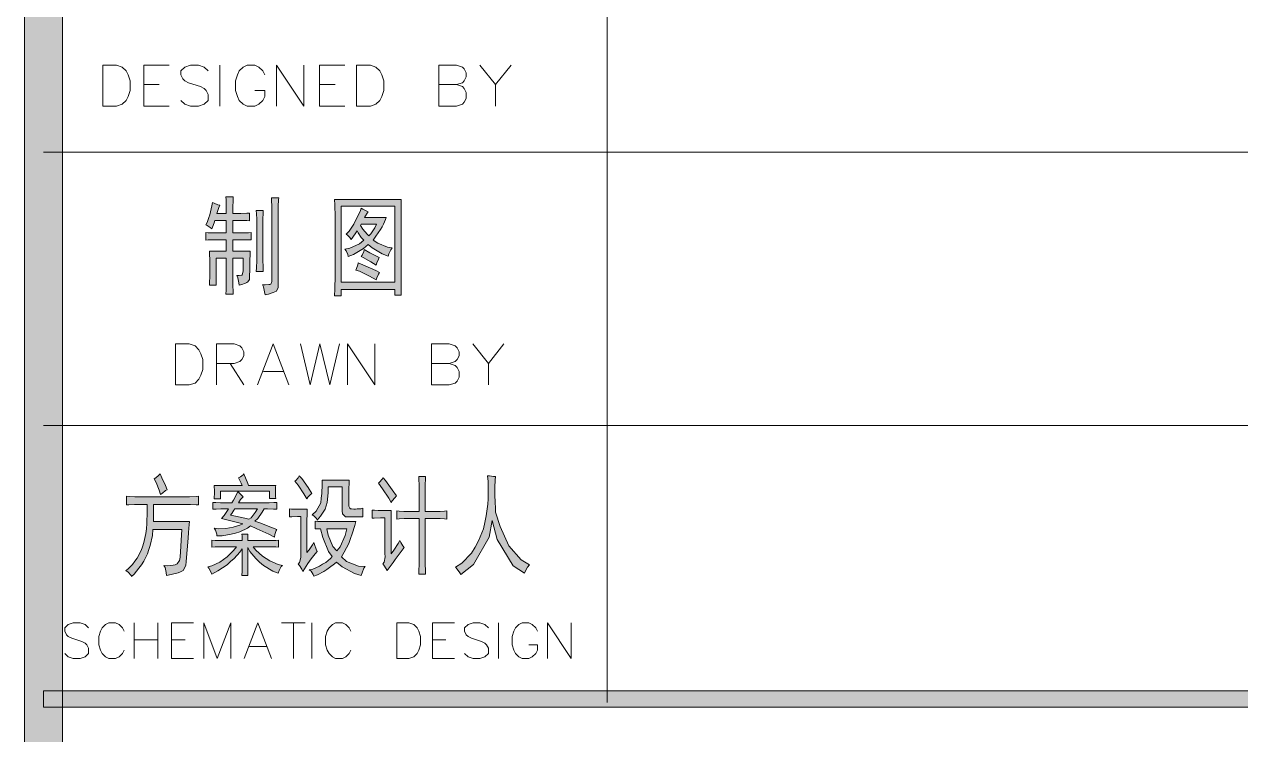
# Model space of a CAD drawing. Header units: millimetres. Extents: x 564 to 880, y 85 to 763.
# Drawn here: x 875.352 to 877.574, y 728.658 to 729.956 of the extents above; entities that cross this region are included whole.
import ezdxf

# ---------------------------------------------------------------- set-up
doc = ezdxf.new("R2010")
doc.units = ezdxf.units.MM

msp = doc.modelspace()

# ---------------------------------------------------------------- hatches: boundary and pattern name
h = msp.add_hatch(color=0)
h.dxf.hatch_style = 2
h.paths.add_polyline_path([(875.4214, 721.7212), (875.3517, 721.7212), (875.3517, 761.7175), (875.4214, 761.7175)])
h = msp.add_hatch(color=0)
h.dxf.hatch_style = 2
h.paths.add_polyline_path([(875.7091, 729.6255), (875.7073, 729.6215), (875.7044, 729.614), (875.7034, 729.6104), (875.7205, 729.6104), (875.7205, 729.6201), (875.7202, 729.6355), (875.7198, 729.6412), (875.7334, 729.6412), (875.7331, 729.6358), (875.7327, 729.6204), (875.7327, 729.6104), (875.7416, 729.6104), (875.7474, 729.6104), (875.7581, 729.6108), (875.7628, 729.6111), (875.7628, 729.5972), (875.7585, 729.5975), (875.7484, 729.5979), (875.742, 729.5979), (875.7327, 729.5979), (875.7327, 729.575), (875.7474, 729.575), (875.752, 729.575), (875.7613, 729.5754), (875.7663, 729.5757), (875.7663, 729.5625), (875.7327, 729.5625), (875.7327, 729.5414), (875.7645, 729.5414), (875.7642, 729.5367), (875.7638, 729.5238), (875.7635, 729.5156), (875.7635, 729.5074), (875.7631, 729.4959), (875.7631, 729.4931), (875.7628, 729.4902), (875.7602, 729.4859), (875.7581, 729.4845), (875.7556, 729.4831), (875.7488, 729.4806), (875.7445, 729.4795), (875.7438, 729.4838), (875.742, 729.4927), (875.7402, 729.4974), (875.7441, 729.4974), (875.7488, 729.4981), (875.7499, 729.4984), (875.7517, 729.5052), (875.7517, 729.5106), (875.7517, 729.5289), (875.7327, 729.5289), (875.7327, 729.4856), (875.7327, 729.4791), (875.7331, 729.4677), (875.7334, 729.463), (875.7198, 729.463), (875.7202, 729.4702), (875.7205, 729.4816), (875.7205, 729.4856), (875.7205, 729.5289), (875.7023, 729.5289), (875.7023, 729.4795), (875.6898, 729.4795), (875.6901, 729.4845), (875.6905, 729.4952), (875.6905, 729.5006), (875.6905, 729.5178), (875.6905, 729.5253), (875.6901, 729.5371), (875.6898, 729.5414), (875.7205, 729.5414), (875.7205, 729.5625), (875.7016, 729.5625), (875.6962, 729.5625), (875.6873, 729.5621), (875.6833, 729.5618), (875.6833, 729.5757), (875.6873, 729.5754), (875.6962, 729.575), (875.7016, 729.575), (875.7205, 729.575), (875.7205, 729.5979), (875.6998, 729.5979), (875.6984, 729.5933), (875.6955, 729.5854), (875.6941, 729.5822), (875.6912, 729.5847), (875.6858, 729.5886), (875.6833, 729.59), (875.6855, 729.594), (875.689, 729.6029), (875.6905, 729.6079), (875.6919, 729.6133), (875.6944, 729.6244), (875.6955, 729.6308), (875.6987, 729.6294), (875.7055, 729.6265)])
h = msp.add_hatch(color=0)
h.dxf.hatch_style = 2
h.paths.add_polyline_path([(875.8164, 729.6394), (875.8161, 729.6355), (875.8157, 729.624), (875.8157, 729.6169), (875.8157, 729.4809), (875.8157, 729.4755), (875.8125, 729.4687), (875.8096, 729.4673), (875.8064, 729.4659), (875.7975, 729.4634), (875.7917, 729.4619), (875.7907, 729.4673), (875.7885, 729.4763), (875.7867, 729.4802), (875.7917, 729.4802), (875.7985, 729.4806), (875.8003, 729.4809), (875.8021, 729.4813), (875.8039, 729.4863), (875.8039, 729.4913), (875.8039, 729.6169), (875.8039, 729.6233), (875.8035, 729.6348), (875.8035, 729.6394)])
h = msp.add_hatch(color=0)
h.paths.add_polyline_path([(876.0404, 729.6362), (876.0404, 729.6265), (876.04, 729.6051), (876.04, 729.5933), (876.04, 729.5092), (876.04, 729.497), (876.0404, 729.473), (876.0404, 729.4612), (876.0289, 729.4612), (876.0289, 729.4716), (875.9306, 729.4716), (875.9306, 729.4598), (875.9187, 729.4598), (875.9191, 729.472), (875.9195, 729.497), (875.9195, 729.5099), (875.9195, 729.5933), (875.9195, 729.6047), (875.9191, 729.6262), (875.9187, 729.6362)])
h.paths.add_polyline_path([(876.0289, 729.4848), (876.0289, 729.6237), (875.9306, 729.6237), (875.9306, 729.4848)])
h = msp.add_hatch(color=0)
h.paths.add_polyline_path([(875.9799, 729.6136), (875.9781, 729.6111), (875.9749, 729.6061), (875.9735, 729.6033), (876.0128, 729.6033), (876.0118, 729.5997), (876.0078, 729.5911), (876.0053, 729.5861), (876.0025, 729.5811), (875.9942, 729.5689), (875.9889, 729.5618), (875.9975, 729.556), (876.015, 729.5489), (876.0236, 729.5478), (876.0214, 729.5442), (876.0179, 729.5367), (876.0164, 729.5328), (876.0057, 729.5371), (875.9874, 729.5478), (875.9799, 729.5539), (875.9713, 729.5464), (875.9531, 729.5357), (875.9434, 729.5321), (875.9427, 729.5357), (875.9395, 729.5421), (875.937, 729.5453), (875.9463, 729.5471), (875.9638, 729.5553), (875.9717, 729.5618), (875.9674, 729.5668), (875.9617, 729.5754), (875.9599, 729.5789), (875.9574, 729.575), (875.9517, 729.5671), (875.9488, 729.5632), (875.9467, 729.5664), (875.9424, 729.5711), (875.9399, 729.5729), (875.9449, 729.5782), (875.9535, 729.5908), (875.957, 729.5975), (875.9606, 729.6043), (875.9656, 729.6158), (875.967, 729.6204), (875.9699, 729.6187), (875.9764, 729.6151)])
h.paths.add_polyline_path([(875.966, 729.5886), (875.9703, 729.5818), (875.9778, 729.5725), (875.981, 729.5696), (875.9849, 729.5736), (875.9921, 729.5843), (875.9953, 729.5908), (875.967, 729.5908)])
h = msp.add_hatch(color=0)
h.dxf.hatch_style = 2
h.paths.add_polyline_path([(875.7882, 729.6158), (875.7878, 729.6104), (875.7874, 729.6008), (875.7874, 729.5965), (875.7874, 729.531), (875.7874, 729.5256), (875.7878, 729.5124), (875.7882, 729.5045), (875.7753, 729.5045), (875.7756, 729.5113), (875.7763, 729.5246), (875.7763, 729.531), (875.7763, 729.5965), (875.7763, 729.6001), (875.7756, 729.6101), (875.7753, 729.6158)])
h = msp.add_hatch(color=0)
h.dxf.hatch_style = 2
h.paths.add_polyline_path([(875.9728, 729.5446), (875.9828, 729.5389), (875.9964, 729.5321), (876, 729.5303), (875.9985, 729.5271), (875.9957, 729.5203), (875.9946, 729.5163), (875.9846, 729.5224), (875.971, 729.5303), (875.9674, 729.5321), (875.9692, 729.5346), (875.9717, 729.541)])
h = msp.add_hatch(color=0)
h.dxf.hatch_style = 2
h.paths.add_polyline_path([(875.9617, 729.5203), (875.9746, 729.5149), (875.9939, 729.5063), (876.0007, 729.5027), (875.9989, 729.4999), (875.996, 729.4931), (875.9946, 729.4895), (875.9824, 729.4963), (875.9642, 729.5049), (875.9574, 729.5067), (875.9588, 729.5099), (875.961, 729.5167)])
h = msp.add_hatch(color=0)
h.dxf.hatch_style = 2
h.paths.add_polyline_path([(875.6007, 729.097), (875.5982, 729.1049), (875.5924, 729.1192), (875.5889, 729.126), (875.5917, 729.1278), (875.5971, 729.1321), (875.5996, 729.1346), (875.6028, 729.1278), (875.6093, 729.1135), (875.6125, 729.1056), (875.6096, 729.1042), (875.6039, 729.0995)])
h = msp.add_hatch(color=0)
h.dxf.hatch_style = 2
h.paths.add_polyline_path([(875.7527, 729.1346), (875.756, 729.1278), (875.7602, 729.1174), (875.7613, 729.1135), (875.8111, 729.1135), (875.8107, 729.111), (875.8103, 729.1056), (875.8103, 729.1024), (875.8103, 729.0995), (875.8107, 729.0934), (875.8111, 729.0898), (875.7996, 729.0898), (875.7996, 729.1031), (875.7098, 729.1031), (875.7098, 729.0891), (875.6984, 729.0891), (875.6987, 729.0924), (875.6991, 729.0984), (875.6991, 729.1017), (875.6991, 729.1052), (875.6987, 729.111), (875.6984, 729.1135), (875.7499, 729.1135), (875.7481, 729.1178), (875.7445, 729.1249), (875.7427, 729.1274), (875.7467, 729.1296), (875.7517, 729.1331)])
h = msp.add_hatch(color=0)
h.dxf.hatch_style = 2
h.paths.add_polyline_path([(875.854, 729.1314), (875.8586, 729.1263), (875.8701, 729.1102), (875.8769, 729.0992), (875.8744, 729.0974), (875.8697, 729.0924), (875.8676, 729.0891), (875.8626, 729.0981), (875.8518, 729.1142), (875.8461, 729.1213), (875.8479, 729.1228), (875.8518, 729.1278)])
h = msp.add_hatch(color=0)
h.dxf.hatch_style = 2
h.paths.add_polyline_path([(876.0075, 729.1274), (876.0114, 729.1224), (876.0236, 729.1059), (876.0318, 729.0945), (876.0289, 729.0913), (876.0239, 729.0856), (876.0218, 729.0827), (876.0179, 729.0902), (876.0064, 729.1077), (875.9985, 729.1181), (876.0007, 729.1199), (876.0053, 729.1249)])
h = msp.add_hatch(color=0)
h.dxf.hatch_style = 2
h.paths.add_polyline_path([(876.073, 729.0662), (876.073, 729.1056), (876.073, 729.1135), (876.0726, 729.1256), (876.0722, 729.1299), (876.0848, 729.1299), (876.0844, 729.1249), (876.084, 729.1156), (876.084, 729.1117), (876.084, 729.0662), (876.108, 729.0662), (876.1116, 729.0662), (876.1195, 729.0666), (876.1234, 729.067), (876.1234, 729.0523), (876.1191, 729.0526), (876.1116, 729.053), (876.1087, 729.053), (876.084, 729.053), (876.084, 728.9746), (876.084, 728.9696), (876.0844, 728.9585), (876.0848, 728.9517), (876.0722, 728.9517), (876.0726, 728.9585), (876.073, 728.9693), (876.073, 728.9736), (876.073, 729.053), (876.0501, 729.053), (876.0454, 729.053), (876.0368, 729.0526), (876.0322, 729.0523), (876.0322, 729.067), (876.0368, 729.0666), (876.045, 729.0662), (876.0486, 729.0662)])
h = msp.add_hatch(color=0)
h.dxf.hatch_style = 2
h.paths.add_polyline_path([(876.1395, 728.9643), (876.151, 728.9718), (876.1688, 728.99), (876.1753, 729.0011), (876.1817, 729.0122), (876.1907, 729.0347), (876.1932, 729.0462), (876.1957, 729.058), (876.1985, 729.0795), (876.1989, 729.0895), (876.1993, 729.0995), (876.1989, 729.1206), (876.1982, 729.1314), (876.2014, 729.131), (876.2089, 729.1303), (876.2128, 729.1299), (876.2121, 729.1235), (876.2111, 729.1106), (876.2111, 729.1042), (876.2111, 729.0974), (876.2118, 729.082), (876.2125, 729.0734), (876.2128, 729.0648), (876.2214, 729.0387), (876.2289, 729.0212), (876.2368, 729.0036), (876.2597, 728.9775), (876.2747, 728.9689), (876.2712, 728.9643), (876.2665, 728.9564), (876.2654, 728.9532), (876.2447, 728.9668), (876.2154, 729.0151), (876.2064, 729.0498), (876.2007, 729.019), (876.1721, 728.9693), (876.1495, 728.951), (876.1477, 728.9542), (876.1427, 728.9607)])
h = msp.add_hatch(color=0)
h.dxf.hatch_style = 2
h.paths.add_polyline_path([(875.9434, 729.0562), (875.9384, 729.0562), (875.9331, 729.0616), (875.9327, 729.067), (875.9327, 729.111), (875.9069, 729.111), (875.9069, 729.1002), (875.9048, 729.0827), (875.903, 729.0766), (875.9012, 729.0702), (875.893, 729.0573), (875.8869, 729.0505), (875.8858, 729.0534), (875.8808, 729.058), (875.8776, 729.0602), (875.8848, 729.0666), (875.8933, 729.082), (875.8941, 729.0906), (875.8951, 729.0992), (875.8959, 729.1156), (875.8959, 729.1235), (875.9452, 729.1235), (875.9449, 729.1188), (875.9445, 729.107), (875.9445, 729.1002), (875.9445, 729.0788), (875.9445, 729.0759), (875.9463, 729.072), (875.9477, 729.0712), (875.9495, 729.0709), (875.9538, 729.0705), (875.957, 729.0705), (875.9599, 729.0709), (875.9667, 729.0712), (875.9703, 729.072), (875.9699, 729.068), (875.9699, 729.0602), (875.9703, 729.0562)])
h = msp.add_hatch(color=0)
h.dxf.hatch_style = 2
h.paths.add_polyline_path([(875.5384, 729.0938), (875.5431, 729.0934), (875.5534, 729.0931), (875.5592, 729.0931), (875.6468, 729.0931), (875.6536, 729.0931), (875.6654, 729.0934), (875.6697, 729.0938), (875.6697, 729.078), (875.6658, 729.0784), (875.6554, 729.0788), (875.6486, 729.0788), (875.5878, 729.0788), (875.5878, 729.0745), (875.5874, 729.0587), (875.5874, 729.0476), (875.6533, 729.0476), (875.6526, 729.0423), (875.6515, 729.0276), (875.6508, 729.0176), (875.6472, 728.9746), (875.6468, 728.9675), (875.6418, 728.9582), (875.6372, 728.956), (875.6329, 728.9539), (875.62, 728.9507), (875.6114, 728.9492), (875.6111, 728.9546), (875.6089, 728.9635), (875.6068, 728.9675), (875.6136, 728.9671), (875.6239, 728.9678), (875.6272, 728.9689), (875.6307, 728.9703), (875.6354, 728.9768), (875.6361, 728.9825), (875.6397, 729.0333), (875.5867, 729.0333), (875.5856, 729.0222), (875.5817, 729.004), (875.5792, 728.9965), (875.5767, 728.989), (875.5699, 728.9754), (875.5656, 728.9689), (875.561, 728.9628), (875.5524, 728.9517), (875.5477, 728.9471), (875.5467, 728.9492), (875.5413, 728.955), (875.5373, 728.9582), (875.5409, 728.9607), (875.5492, 728.9693), (875.5534, 728.9754), (875.5577, 728.9811), (875.5649, 728.9947), (875.5674, 729.0018), (875.5703, 729.0093), (875.5738, 729.0258), (875.5746, 729.0347), (875.5753, 729.0441), (875.576, 729.0659), (875.576, 729.0788), (875.5595, 729.0788), (875.5531, 729.0788), (875.5427, 729.0784), (875.5384, 729.078)])
h = msp.add_hatch(color=0)
h.paths.add_polyline_path([(875.7517, 729.0931), (875.7467, 729.0881), (875.7427, 729.082), (875.795, 729.082), (875.7989, 729.082), (875.8078, 729.0823), (875.8128, 729.0827), (875.8128, 729.0702), (875.8071, 729.0705), (875.7957, 729.0709), (875.7896, 729.0709), (875.7864, 729.0648), (875.7781, 729.0534), (875.7731, 729.0483), (875.7821, 729.0451), (875.8018, 729.0376), (875.8128, 729.0333), (875.8118, 729.0312), (875.8096, 729.024), (875.8086, 729.0194), (875.7985, 729.0247), (875.7767, 729.0347), (875.7649, 729.0398), (875.7592, 729.0355), (875.7456, 729.0287), (875.7377, 729.0265), (875.7298, 729.0244), (875.713, 729.0219), (875.7037, 729.0215), (875.7034, 729.0247), (875.7009, 729.0319), (875.6984, 729.0358), (875.7059, 729.0347), (875.7198, 729.0351), (875.7266, 729.0362), (875.7334, 729.0373), (875.7456, 729.0408), (875.7509, 729.0437), (875.7434, 729.0455), (875.7241, 729.0501), (875.7119, 729.053), (875.7166, 729.0587), (875.7227, 729.068), (875.7245, 729.0709), (875.7134, 729.0709), (875.7109, 729.0709), (875.7023, 729.0705), (875.6962, 729.0702), (875.6962, 729.0827), (875.7016, 729.0823), (875.7102, 729.082), (875.7134, 729.082), (875.7309, 729.082), (875.7341, 729.087), (875.7395, 729.0974), (875.7416, 729.1024)])
h.paths.add_polyline_path([(875.7284, 729.0591), (875.7377, 729.0573), (875.7545, 729.0537), (875.762, 729.0523), (875.766, 729.0548), (875.7735, 729.0644), (875.7774, 729.0709), (875.7363, 729.0709), (875.7345, 729.0684), (875.7306, 729.0623)])
h = msp.add_hatch(color=0)
h.dxf.hatch_style = 2
h.paths.add_polyline_path([(875.8687, 729.0702), (875.8683, 729.063), (875.8679, 729.0476), (875.8679, 729.0387), (875.8679, 728.9911), (875.8719, 728.9958), (875.8783, 729.0051), (875.8808, 729.0097), (875.8819, 729.0058), (875.8848, 728.9975), (875.8869, 728.9932), (875.883, 728.9886), (875.8758, 728.9797), (875.8726, 728.9754), (875.8694, 728.9711), (875.8636, 728.9614), (875.8608, 728.9564), (875.859, 728.9607), (875.8543, 728.9675), (875.8522, 728.9696), (875.8543, 728.9729), (875.8569, 728.9818), (875.8569, 728.9879), (875.8569, 729.0569), (875.8508, 729.0569), (875.8404, 729.0566), (875.8361, 729.0562), (875.8361, 729.0709), (875.84, 729.0705), (875.8479, 729.0702), (875.8522, 729.0702)])
h = msp.add_hatch(color=0)
h.dxf.hatch_style = 2
h.paths.add_polyline_path([(876.0221, 729.068), (876.0218, 729.0605), (876.0218, 729.0448), (876.0218, 729.0365), (876.0218, 728.9886), (876.0268, 728.9954), (876.0347, 729.0076), (876.0375, 729.0129), (876.0393, 729.0097), (876.0433, 729.0036), (876.0458, 729.0004), (876.0293, 728.9786), (876.0254, 728.9732), (876.0182, 728.9632), (876.0146, 728.9582), (876.0125, 728.9614), (876.0086, 728.9678), (876.0068, 728.9707), (876.0089, 728.9736), (876.0107, 728.9832), (876.0103, 728.9893), (876.0103, 729.0544), (876.0025, 729.0544), (875.9907, 729.0541), (875.9871, 729.0537), (875.9871, 729.0687), (875.9917, 729.0684), (875.9982, 729.068), (876, 729.068)])
h = msp.add_hatch(color=0)
h.paths.add_polyline_path([(875.8833, 729.0483), (875.888, 729.048), (875.8987, 729.0476), (875.9044, 729.0476), (875.9574, 729.0476), (875.9556, 729.0405), (875.9509, 729.0251), (875.9477, 729.0165), (875.9445, 729.0079), (875.9363, 728.9915), (875.9309, 728.9832), (875.9406, 728.975), (875.962, 728.9664), (875.9746, 728.9657), (875.9721, 728.9625), (875.9688, 728.9542), (875.9674, 728.9492), (875.9549, 728.9528), (875.9323, 728.965), (875.9223, 728.9736), (875.9184, 728.9707), (875.9091, 728.9635), (875.9041, 728.96), (875.8987, 728.9564), (875.8873, 728.9503), (875.8808, 728.9478), (875.8797, 728.951), (875.8755, 728.9568), (875.8722, 728.9596), (875.8787, 728.961), (875.8908, 728.9664), (875.8966, 728.9696), (875.9023, 728.9732), (875.9109, 728.9804), (875.9141, 728.9839), (875.9073, 728.9929), (875.8969, 729.0183), (875.8926, 729.0347), (875.8833, 729.0347)])
h.paths.add_polyline_path([(875.9227, 728.994), (875.9288, 729.0018), (875.9377, 729.0222), (875.9409, 729.0347), (875.9044, 729.0347), (875.9066, 729.0226), (875.9155, 729.0022)])
h = msp.add_hatch(color=0)
h.dxf.hatch_style = 2
h.paths.add_polyline_path([(875.7499, 729.0129), (875.7499, 729.0154), (875.7495, 729.0212), (875.7492, 729.0247), (875.7602, 729.0247), (875.7599, 729.0215), (875.7599, 729.0158), (875.7599, 729.0129), (875.795, 729.0129), (875.8003, 729.0129), (875.8111, 729.0133), (875.8161, 729.0136), (875.8161, 729.0011), (875.8111, 729.0015), (875.8003, 729.0018), (875.795, 729.0018), (875.7699, 729.0018), (875.7746, 728.9954), (875.7867, 728.9843), (875.7935, 728.98), (875.8003, 728.9757), (875.8153, 728.9693), (875.8232, 728.9675), (875.8211, 728.9653), (875.8175, 728.9585), (875.8157, 728.9532), (875.8057, 728.9571), (875.7885, 728.9675), (875.7814, 728.9736), (875.7746, 728.98), (875.7635, 728.9932), (875.7599, 729.0004), (875.7599, 728.9736), (875.7599, 728.9689), (875.7599, 728.9568), (875.7602, 728.9492), (875.7492, 728.9492), (875.7495, 728.9568), (875.7499, 728.9696), (875.7499, 728.9754), (875.7499, 728.9979), (875.7452, 728.9918), (875.7348, 728.98), (875.7284, 728.9746), (875.7223, 728.9689), (875.7051, 728.9575), (875.6944, 728.9517), (875.6926, 728.9557), (875.6887, 728.9625), (875.6869, 728.965), (875.6944, 728.9671), (875.7087, 728.9736), (875.7155, 728.9786), (875.7223, 728.9832), (875.7341, 728.995), (875.7391, 729.0018), (875.7127, 729.0018), (875.7091, 729.0018), (875.7001, 729.0015), (875.6944, 729.0011), (875.6944, 729.0136), (875.7001, 729.0133), (875.7091, 729.0129), (875.7127, 729.0129)])
h = msp.add_hatch(color=0)
h.dxf.hatch_style = 2
h.paths.add_polyline_path([(875.3864, 728.7088), (875.3864, 728.7385), (878.8734, 728.7385), (878.8734, 728.7088)])

# ---------------------------------------------------------------- linework, layer by layer
at = {"color": 0, "lineweight": 0}
for points in [[(875.4214, 721.7212), (875.3517, 721.7212), (875.3517, 761.7175), (875.4214, 761.7175)], [(875.4948, 729.8065), (875.4948, 729.8816), (875.5198, 729.8816), (875.5305, 729.8781), (875.5377, 729.8709), (875.5413, 729.8637), (875.5449, 729.853), (875.5449, 729.8351), (875.5413, 729.8244), (875.5377, 729.8172), (875.5305, 729.8101), (875.5198, 729.8065)], [(875.9588, 729.8065), (875.9588, 729.8816), (875.9839, 729.8816), (875.9942, 729.8781), (876.0014, 729.8709), (876.005, 729.8637), (876.0086, 729.853), (876.0086, 729.8351), (876.005, 729.8244), (876.0014, 729.8172), (875.9942, 729.8101), (875.9839, 729.8065)], [(875.7091, 729.6255), (875.7073, 729.6215), (875.7044, 729.614), (875.7034, 729.6104), (875.7205, 729.6104), (875.7205, 729.6201), (875.7202, 729.6355), (875.7198, 729.6412), (875.7334, 729.6412), (875.7331, 729.6358), (875.7327, 729.6204), (875.7327, 729.6104), (875.7416, 729.6104), (875.7474, 729.6104), (875.7581, 729.6108), (875.7628, 729.6111), (875.7628, 729.5972), (875.7585, 729.5975), (875.7484, 729.5979), (875.742, 729.5979), (875.7327, 729.5979), (875.7327, 729.575), (875.7474, 729.575), (875.752, 729.575), (875.7613, 729.5754), (875.7663, 729.5757), (875.7663, 729.5625), (875.7327, 729.5625), (875.7327, 729.5414), (875.7645, 729.5414), (875.7642, 729.5367), (875.7638, 729.5238), (875.7635, 729.5156), (875.7635, 729.5074), (875.7631, 729.4959), (875.7631, 729.4931), (875.7628, 729.4902), (875.7602, 729.4859), (875.7581, 729.4845), (875.7556, 729.4831), (875.7488, 729.4806), (875.7445, 729.4795), (875.7438, 729.4838), (875.742, 729.4927), (875.7402, 729.4974), (875.7441, 729.4974), (875.7488, 729.4981), (875.7499, 729.4984), (875.7517, 729.5052), (875.7517, 729.5106), (875.7517, 729.5289), (875.7327, 729.5289), (875.7327, 729.4856), (875.7327, 729.4791), (875.7331, 729.4677), (875.7334, 729.463), (875.7198, 729.463), (875.7202, 729.4702), (875.7205, 729.4816), (875.7205, 729.4856), (875.7205, 729.5289), (875.7023, 729.5289), (875.7023, 729.4795), (875.6898, 729.4795), (875.6901, 729.4845), (875.6905, 729.4952), (875.6905, 729.5006), (875.6905, 729.5178), (875.6905, 729.5253), (875.6901, 729.5371), (875.6898, 729.5414), (875.7205, 729.5414), (875.7205, 729.5625), (875.7016, 729.5625), (875.6962, 729.5625), (875.6873, 729.5621), (875.6833, 729.5618), (875.6833, 729.5757), (875.6873, 729.5754), (875.6962, 729.575), (875.7016, 729.575), (875.7205, 729.575), (875.7205, 729.5979), (875.6998, 729.5979), (875.6984, 729.5933), (875.6955, 729.5854), (875.6941, 729.5822), (875.6912, 729.5847), (875.6858, 729.5886), (875.6833, 729.59), (875.6855, 729.594), (875.689, 729.6029), (875.6905, 729.6079), (875.6919, 729.6133), (875.6944, 729.6244), (875.6955, 729.6308), (875.6987, 729.6294), (875.7055, 729.6265)], [(875.8164, 729.6394), (875.8161, 729.6355), (875.8157, 729.624), (875.8157, 729.6169), (875.8157, 729.4809), (875.8157, 729.4755), (875.8125, 729.4687), (875.8096, 729.4673), (875.8064, 729.4659), (875.7975, 729.4634), (875.7917, 729.4619), (875.7907, 729.4673), (875.7885, 729.4763), (875.7867, 729.4802), (875.7917, 729.4802), (875.7985, 729.4806), (875.8003, 729.4809), (875.8021, 729.4813), (875.8039, 729.4863), (875.8039, 729.4913), (875.8039, 729.6169), (875.8039, 729.6233), (875.8035, 729.6348), (875.8035, 729.6394)], [(876.0404, 729.6362), (876.0404, 729.6265), (876.04, 729.6051), (876.04, 729.5933), (876.04, 729.5092), (876.04, 729.497), (876.0404, 729.473), (876.0404, 729.4612), (876.0289, 729.4612), (876.0289, 729.4716), (875.9306, 729.4716), (875.9306, 729.4598), (875.9187, 729.4598), (875.9191, 729.472), (875.9195, 729.497), (875.9195, 729.5099), (875.9195, 729.5933), (875.9195, 729.6047), (875.9191, 729.6262), (875.9187, 729.6362)], [(876.0289, 729.4848), (876.0289, 729.6237), (875.9306, 729.6237), (875.9306, 729.4848)], [(875.9799, 729.6136), (875.9781, 729.6111), (875.9749, 729.6061), (875.9735, 729.6033), (876.0128, 729.6033), (876.0118, 729.5997), (876.0078, 729.5911), (876.0053, 729.5861), (876.0025, 729.5811), (875.9942, 729.5689), (875.9889, 729.5618), (875.9975, 729.556), (876.015, 729.5489), (876.0236, 729.5478), (876.0214, 729.5442), (876.0179, 729.5367), (876.0164, 729.5328), (876.0057, 729.5371), (875.9874, 729.5478), (875.9799, 729.5539), (875.9713, 729.5464), (875.9531, 729.5357), (875.9434, 729.5321), (875.9427, 729.5357), (875.9395, 729.5421), (875.937, 729.5453), (875.9463, 729.5471), (875.9638, 729.5553), (875.9717, 729.5618), (875.9674, 729.5668), (875.9617, 729.5754), (875.9599, 729.5789), (875.9574, 729.575), (875.9517, 729.5671), (875.9488, 729.5632), (875.9467, 729.5664), (875.9424, 729.5711), (875.9399, 729.5729), (875.9449, 729.5782), (875.9535, 729.5908), (875.957, 729.5975), (875.9606, 729.6043), (875.9656, 729.6158), (875.967, 729.6204), (875.9699, 729.6187), (875.9764, 729.6151)], [(875.7882, 729.6158), (875.7878, 729.6104), (875.7874, 729.6008), (875.7874, 729.5965), (875.7874, 729.531), (875.7874, 729.5256), (875.7878, 729.5124), (875.7882, 729.5045), (875.7753, 729.5045), (875.7756, 729.5113), (875.7763, 729.5246), (875.7763, 729.531), (875.7763, 729.5965), (875.7763, 729.6001), (875.7756, 729.6101), (875.7753, 729.6158)], [(875.966, 729.5886), (875.9703, 729.5818), (875.9778, 729.5725), (875.981, 729.5696), (875.9849, 729.5736), (875.9921, 729.5843), (875.9953, 729.5908), (875.967, 729.5908)], [(875.9728, 729.5446), (875.9828, 729.5389), (875.9964, 729.5321), (876, 729.5303), (875.9985, 729.5271), (875.9957, 729.5203), (875.9946, 729.5163), (875.9846, 729.5224), (875.971, 729.5303), (875.9674, 729.5321), (875.9692, 729.5346), (875.9717, 729.541)], [(875.9617, 729.5203), (875.9746, 729.5149), (875.9939, 729.5063), (876.0007, 729.5027), (875.9989, 729.4999), (875.996, 729.4931), (875.9946, 729.4895), (875.9824, 729.4963), (875.9642, 729.5049), (875.9574, 729.5067), (875.9588, 729.5099), (875.961, 729.5167)], [(875.6279, 729.2974), (875.6279, 729.3721), (875.6529, 729.3721), (875.6636, 729.3686), (875.6708, 729.3614), (875.6744, 729.3543), (875.678, 729.3435), (875.678, 729.3256), (875.6744, 729.3149), (875.6708, 729.3077), (875.6636, 729.3006), (875.6529, 729.2974)], [(875.6007, 729.097), (875.5982, 729.1049), (875.5924, 729.1192), (875.5889, 729.126), (875.5917, 729.1278), (875.5971, 729.1321), (875.5996, 729.1346), (875.6028, 729.1278), (875.6093, 729.1135), (875.6125, 729.1056), (875.6096, 729.1042), (875.6039, 729.0995)], [(875.7527, 729.1346), (875.756, 729.1278), (875.7602, 729.1174), (875.7613, 729.1135), (875.8111, 729.1135), (875.8107, 729.111), (875.8103, 729.1056), (875.8103, 729.1024), (875.8103, 729.0995), (875.8107, 729.0934), (875.8111, 729.0898), (875.7996, 729.0898), (875.7996, 729.1031), (875.7098, 729.1031), (875.7098, 729.0891), (875.6984, 729.0891), (875.6987, 729.0924), (875.6991, 729.0984), (875.6991, 729.1017), (875.6991, 729.1052), (875.6987, 729.111), (875.6984, 729.1135), (875.7499, 729.1135), (875.7481, 729.1178), (875.7445, 729.1249), (875.7427, 729.1274), (875.7467, 729.1296), (875.7517, 729.1331)], [(875.854, 729.1314), (875.8586, 729.1263), (875.8701, 729.1102), (875.8769, 729.0992), (875.8744, 729.0974), (875.8697, 729.0924), (875.8676, 729.0891), (875.8626, 729.0981), (875.8518, 729.1142), (875.8461, 729.1213), (875.8479, 729.1228), (875.8518, 729.1278)], [(876.0075, 729.1274), (876.0114, 729.1224), (876.0236, 729.1059), (876.0318, 729.0945), (876.0289, 729.0913), (876.0239, 729.0856), (876.0218, 729.0827), (876.0179, 729.0902), (876.0064, 729.1077), (875.9985, 729.1181), (876.0007, 729.1199), (876.0053, 729.1249)], [(876.073, 729.0662), (876.073, 729.1056), (876.073, 729.1135), (876.0726, 729.1256), (876.0722, 729.1299), (876.0848, 729.1299), (876.0844, 729.1249), (876.084, 729.1156), (876.084, 729.1117), (876.084, 729.0662), (876.108, 729.0662), (876.1116, 729.0662), (876.1195, 729.0666), (876.1234, 729.067), (876.1234, 729.0523), (876.1191, 729.0526), (876.1116, 729.053), (876.1087, 729.053), (876.084, 729.053), (876.084, 728.9746), (876.084, 728.9696), (876.0844, 728.9585), (876.0848, 728.9517), (876.0722, 728.9517), (876.0726, 728.9585), (876.073, 728.9693), (876.073, 728.9736), (876.073, 729.053), (876.0501, 729.053), (876.0454, 729.053), (876.0368, 729.0526), (876.0322, 729.0523), (876.0322, 729.067), (876.0368, 729.0666), (876.045, 729.0662), (876.0486, 729.0662)], [(876.1395, 728.9643), (876.151, 728.9718), (876.1688, 728.99), (876.1753, 729.0011), (876.1817, 729.0122), (876.1907, 729.0347), (876.1932, 729.0462), (876.1957, 729.058), (876.1985, 729.0795), (876.1989, 729.0895), (876.1993, 729.0995), (876.1989, 729.1206), (876.1982, 729.1314), (876.2014, 729.131), (876.2089, 729.1303), (876.2128, 729.1299), (876.2121, 729.1235), (876.2111, 729.1106), (876.2111, 729.1042), (876.2111, 729.0974), (876.2118, 729.082), (876.2125, 729.0734), (876.2128, 729.0648), (876.2214, 729.0387), (876.2289, 729.0212), (876.2368, 729.0036), (876.2597, 728.9775), (876.2747, 728.9689), (876.2712, 728.9643), (876.2665, 728.9564), (876.2654, 728.9532), (876.2447, 728.9668), (876.2154, 729.0151), (876.2064, 729.0498), (876.2007, 729.019), (876.1721, 728.9693), (876.1495, 728.951), (876.1477, 728.9542), (876.1427, 728.9607)], [(875.9434, 729.0562), (875.9384, 729.0562), (875.9331, 729.0616), (875.9327, 729.067), (875.9327, 729.111), (875.9069, 729.111), (875.9069, 729.1002), (875.9048, 729.0827), (875.903, 729.0766), (875.9012, 729.0702), (875.893, 729.0573), (875.8869, 729.0505), (875.8858, 729.0534), (875.8808, 729.058), (875.8776, 729.0602), (875.8848, 729.0666), (875.8933, 729.082), (875.8941, 729.0906), (875.8951, 729.0992), (875.8959, 729.1156), (875.8959, 729.1235), (875.9452, 729.1235), (875.9449, 729.1188), (875.9445, 729.107), (875.9445, 729.1002), (875.9445, 729.0788), (875.9445, 729.0759), (875.9463, 729.072), (875.9477, 729.0712), (875.9495, 729.0709), (875.9538, 729.0705), (875.957, 729.0705), (875.9599, 729.0709), (875.9667, 729.0712), (875.9703, 729.072), (875.9699, 729.068), (875.9699, 729.0602), (875.9703, 729.0562)], [(875.5384, 729.0938), (875.5431, 729.0934), (875.5534, 729.0931), (875.5592, 729.0931), (875.6468, 729.0931), (875.6536, 729.0931), (875.6654, 729.0934), (875.6697, 729.0938), (875.6697, 729.078), (875.6658, 729.0784), (875.6554, 729.0788), (875.6486, 729.0788), (875.5878, 729.0788), (875.5878, 729.0745), (875.5874, 729.0587), (875.5874, 729.0476), (875.6533, 729.0476), (875.6526, 729.0423), (875.6515, 729.0276), (875.6508, 729.0176), (875.6472, 728.9746), (875.6468, 728.9675), (875.6418, 728.9582), (875.6372, 728.956), (875.6329, 728.9539), (875.62, 728.9507), (875.6114, 728.9492), (875.6111, 728.9546), (875.6089, 728.9635), (875.6068, 728.9675), (875.6136, 728.9671), (875.6239, 728.9678), (875.6272, 728.9689), (875.6307, 728.9703), (875.6354, 728.9768), (875.6361, 728.9825), (875.6397, 729.0333), (875.5867, 729.0333), (875.5856, 729.0222), (875.5817, 729.004), (875.5792, 728.9965), (875.5767, 728.989), (875.5699, 728.9754), (875.5656, 728.9689), (875.561, 728.9628), (875.5524, 728.9517), (875.5477, 728.9471), (875.5467, 728.9492), (875.5413, 728.955), (875.5373, 728.9582), (875.5409, 728.9607), (875.5492, 728.9693), (875.5534, 728.9754), (875.5577, 728.9811), (875.5649, 728.9947), (875.5674, 729.0018), (875.5703, 729.0093), (875.5738, 729.0258), (875.5746, 729.0347), (875.5753, 729.0441), (875.576, 729.0659), (875.576, 729.0788), (875.5595, 729.0788), (875.5531, 729.0788), (875.5427, 729.0784), (875.5384, 729.078)], [(875.7517, 729.0931), (875.7467, 729.0881), (875.7427, 729.082), (875.795, 729.082), (875.7989, 729.082), (875.8078, 729.0823), (875.8128, 729.0827), (875.8128, 729.0702), (875.8071, 729.0705), (875.7957, 729.0709), (875.7896, 729.0709), (875.7864, 729.0648), (875.7781, 729.0534), (875.7731, 729.0483), (875.7821, 729.0451), (875.8018, 729.0376), (875.8128, 729.0333), (875.8118, 729.0312), (875.8096, 729.024), (875.8086, 729.0194), (875.7985, 729.0247), (875.7767, 729.0347), (875.7649, 729.0398), (875.7592, 729.0355), (875.7456, 729.0287), (875.7377, 729.0265), (875.7298, 729.0244), (875.713, 729.0219), (875.7037, 729.0215), (875.7034, 729.0247), (875.7009, 729.0319), (875.6984, 729.0358), (875.7059, 729.0347), (875.7198, 729.0351), (875.7266, 729.0362), (875.7334, 729.0373), (875.7456, 729.0408), (875.7509, 729.0437), (875.7434, 729.0455), (875.7241, 729.0501), (875.7119, 729.053), (875.7166, 729.0587), (875.7227, 729.068), (875.7245, 729.0709), (875.7134, 729.0709), (875.7109, 729.0709), (875.7023, 729.0705), (875.6962, 729.0702), (875.6962, 729.0827), (875.7016, 729.0823), (875.7102, 729.082), (875.7134, 729.082), (875.7309, 729.082), (875.7341, 729.087), (875.7395, 729.0974), (875.7416, 729.1024)], [(875.7284, 729.0591), (875.7377, 729.0573), (875.7545, 729.0537), (875.762, 729.0523), (875.766, 729.0548), (875.7735, 729.0644), (875.7774, 729.0709), (875.7363, 729.0709), (875.7345, 729.0684), (875.7306, 729.0623)], [(875.8687, 729.0702), (875.8683, 729.063), (875.8679, 729.0476), (875.8679, 729.0387), (875.8679, 728.9911), (875.8719, 728.9958), (875.8783, 729.0051), (875.8808, 729.0097), (875.8819, 729.0058), (875.8848, 728.9975), (875.8869, 728.9932), (875.883, 728.9886), (875.8758, 728.9797), (875.8726, 728.9754), (875.8694, 728.9711), (875.8636, 728.9614), (875.8608, 728.9564), (875.859, 728.9607), (875.8543, 728.9675), (875.8522, 728.9696), (875.8543, 728.9729), (875.8569, 728.9818), (875.8569, 728.9879), (875.8569, 729.0569), (875.8508, 729.0569), (875.8404, 729.0566), (875.8361, 729.0562), (875.8361, 729.0709), (875.84, 729.0705), (875.8479, 729.0702), (875.8522, 729.0702)], [(876.0221, 729.068), (876.0218, 729.0605), (876.0218, 729.0448), (876.0218, 729.0365), (876.0218, 728.9886), (876.0268, 728.9954), (876.0347, 729.0076), (876.0375, 729.0129), (876.0393, 729.0097), (876.0433, 729.0036), (876.0458, 729.0004), (876.0293, 728.9786), (876.0254, 728.9732), (876.0182, 728.9632), (876.0146, 728.9582), (876.0125, 728.9614), (876.0086, 728.9678), (876.0068, 728.9707), (876.0089, 728.9736), (876.0107, 728.9832), (876.0103, 728.9893), (876.0103, 729.0544), (876.0025, 729.0544), (875.9907, 729.0541), (875.9871, 729.0537), (875.9871, 729.0687), (875.9917, 729.0684), (875.9982, 729.068), (876, 729.068)], [(875.8833, 729.0483), (875.888, 729.048), (875.8987, 729.0476), (875.9044, 729.0476), (875.9574, 729.0476), (875.9556, 729.0405), (875.9509, 729.0251), (875.9477, 729.0165), (875.9445, 729.0079), (875.9363, 728.9915), (875.9309, 728.9832), (875.9406, 728.975), (875.962, 728.9664), (875.9746, 728.9657), (875.9721, 728.9625), (875.9688, 728.9542), (875.9674, 728.9492), (875.9549, 728.9528), (875.9323, 728.965), (875.9223, 728.9736), (875.9184, 728.9707), (875.9091, 728.9635), (875.9041, 728.96), (875.8987, 728.9564), (875.8873, 728.9503), (875.8808, 728.9478), (875.8797, 728.951), (875.8755, 728.9568), (875.8722, 728.9596), (875.8787, 728.961), (875.8908, 728.9664), (875.8966, 728.9696), (875.9023, 728.9732), (875.9109, 728.9804), (875.9141, 728.9839), (875.9073, 728.9929), (875.8969, 729.0183), (875.8926, 729.0347), (875.8833, 729.0347)], [(875.7499, 729.0129), (875.7499, 729.0154), (875.7495, 729.0212), (875.7492, 729.0247), (875.7602, 729.0247), (875.7599, 729.0215), (875.7599, 729.0158), (875.7599, 729.0129), (875.795, 729.0129), (875.8003, 729.0129), (875.8111, 729.0133), (875.8161, 729.0136), (875.8161, 729.0011), (875.8111, 729.0015), (875.8003, 729.0018), (875.795, 729.0018), (875.7699, 729.0018), (875.7746, 728.9954), (875.7867, 728.9843), (875.7935, 728.98), (875.8003, 728.9757), (875.8153, 728.9693), (875.8232, 728.9675), (875.8211, 728.9653), (875.8175, 728.9585), (875.8157, 728.9532), (875.8057, 728.9571), (875.7885, 728.9675), (875.7814, 728.9736), (875.7746, 728.98), (875.7635, 728.9932), (875.7599, 729.0004), (875.7599, 728.9736), (875.7599, 728.9689), (875.7599, 728.9568), (875.7602, 728.9492), (875.7492, 728.9492), (875.7495, 728.9568), (875.7499, 728.9696), (875.7499, 728.9754), (875.7499, 728.9979), (875.7452, 728.9918), (875.7348, 728.98), (875.7284, 728.9746), (875.7223, 728.9689), (875.7051, 728.9575), (875.6944, 728.9517), (875.6926, 728.9557), (875.6887, 728.9625), (875.6869, 728.965), (875.6944, 728.9671), (875.7087, 728.9736), (875.7155, 728.9786), (875.7223, 728.9832), (875.7341, 728.995), (875.7391, 729.0018), (875.7127, 729.0018), (875.7091, 729.0018), (875.7001, 729.0015), (875.6944, 729.0011), (875.6944, 729.0136), (875.7001, 729.0133), (875.7091, 729.0129), (875.7127, 729.0129)], [(875.9227, 728.994), (875.9288, 729.0018), (875.9377, 729.0222), (875.9409, 729.0347), (875.9044, 729.0347), (875.9066, 729.0226), (875.9155, 729.0022)], [(876.0325, 728.7975), (876.0325, 728.8627), (876.054, 728.8627), (876.0633, 728.8594), (876.0694, 728.8534), (876.0726, 728.8473), (876.0758, 728.838), (876.0758, 728.8222), (876.0726, 728.8129), (876.0694, 728.8068), (876.0633, 728.8008), (876.054, 728.7975)], [(875.3864, 728.7088), (875.3864, 728.7385), (878.8734, 728.7385), (878.8734, 728.7088)]]:
    msp.add_lwpolyline(points, close=True, dxfattribs=at)
for points in [[(876.4168, 728.717), (876.4168, 732.7142)], [(875.5699, 729.8065), (875.5699, 729.8816), (875.6161, 729.8816)], [(875.6876, 729.8709), (875.6805, 729.8781), (875.6697, 729.8816), (875.6554, 729.8816), (875.6447, 729.8781), (875.6375, 729.8709), (875.6375, 729.8637), (875.6411, 729.8566), (875.6447, 729.853), (875.6518, 729.8494), (875.6733, 729.8423), (875.6805, 729.8387), (875.684, 729.8351), (875.6876, 729.828), (875.6876, 729.8172), (875.6805, 729.8101), (875.6697, 729.8065), (875.6554, 729.8065), (875.6447, 729.8101), (875.6375, 729.8172)], [(875.7091, 729.8065), (875.7091, 729.8816)], [(875.791, 729.8637), (875.7874, 729.8709), (875.7803, 729.8781), (875.7731, 729.8816), (875.7588, 729.8816), (875.7517, 729.8781), (875.7445, 729.8709), (875.7409, 729.8637), (875.7374, 729.853), (875.7374, 729.8351), (875.7409, 729.8244), (875.7445, 729.8172), (875.7517, 729.8101), (875.7588, 729.8065), (875.7731, 729.8065), (875.7803, 729.8101), (875.7874, 729.8172), (875.791, 729.8244), (875.791, 729.8351), (875.7731, 729.8351)], [(875.8125, 729.8065), (875.8125, 729.8816), (875.8622, 729.8065), (875.8622, 729.8816)], [(875.8908, 729.8065), (875.8908, 729.8816), (875.9374, 729.8816)], [(876.1091, 729.8065), (876.1091, 729.8816), (876.1413, 729.8816), (876.152, 729.8781), (876.1556, 729.8745), (876.1592, 729.8673), (876.1592, 729.8602), (876.1556, 729.853), (876.152, 729.8494), (876.1413, 729.8459)], [(876.1842, 729.8816), (876.2128, 729.8459), (876.2411, 729.8816)], [(875.5699, 729.8459), (875.5982, 729.8459)], [(875.8908, 729.8459), (875.9195, 729.8459)], [(876.1091, 729.8459), (876.1413, 729.8459), (876.152, 729.8423), (876.1556, 729.8387), (876.1592, 729.8315), (876.1592, 729.8208), (876.1556, 729.8137), (876.152, 729.8101), (876.1413, 729.8065), (876.1091, 729.8065)], [(876.2128, 729.8459), (876.2128, 729.8065)], [(875.5699, 729.8065), (875.6161, 729.8065)], [(875.8908, 729.8065), (875.9374, 729.8065)], [(875.3864, 729.7228), (876.4168, 729.7228)], [(876.4168, 729.7228), (878.8734, 729.7228)], [(875.703, 729.2974), (875.703, 729.3721), (875.7348, 729.3721), (875.7456, 729.3686), (875.7492, 729.365), (875.7527, 729.3578), (875.7527, 729.3507), (875.7492, 729.3435), (875.7456, 729.3399), (875.7348, 729.3364), (875.703, 729.3364)], [(875.7778, 729.2974), (875.8064, 729.3721), (875.835, 729.2974)], [(875.8565, 729.3721), (875.874, 729.2974), (875.8919, 729.3721), (875.9098, 729.2974), (875.9277, 729.3721)], [(875.942, 729.2974), (875.942, 729.3721), (875.9921, 729.2974), (875.9921, 729.3721)], [(876.0959, 729.2974), (876.0959, 729.3721), (876.1281, 729.3721), (876.1388, 729.3686), (876.1424, 729.365), (876.1459, 729.3578), (876.1459, 729.3507), (876.1424, 729.3435), (876.1388, 729.3399), (876.1281, 729.3364)], [(876.171, 729.3721), (876.1996, 729.3364), (876.2279, 729.3721)], [(875.7277, 729.3364), (875.7527, 729.2974)], [(876.0959, 729.3364), (876.1281, 729.3364), (876.1388, 729.3328), (876.1424, 729.3292), (876.1459, 729.3221), (876.1459, 729.3113), (876.1424, 729.3042), (876.1388, 729.3006), (876.1281, 729.2974), (876.0959, 729.2974)], [(876.1996, 729.3364), (876.1996, 729.2974)], [(875.7885, 729.3221), (875.8243, 729.3221)], [(875.3864, 729.2233), (878.8734, 729.2233)], [(875.469, 728.8534), (875.4629, 728.8594), (875.4536, 728.8627), (875.4411, 728.8627), (875.4318, 728.8594), (875.4257, 728.8534), (875.4257, 728.8473), (875.4289, 728.8408), (875.4318, 728.838), (875.4382, 728.8347), (875.4565, 728.8287), (875.4629, 728.8254), (875.4658, 728.8222), (875.469, 728.8161), (875.469, 728.8068), (875.4629, 728.8008), (875.4536, 728.7975), (875.4411, 728.7975), (875.4318, 728.8008), (875.4257, 728.8068)], [(875.5341, 728.8473), (875.5309, 728.8534), (875.5248, 728.8594), (875.5184, 728.8627), (875.5062, 728.8627), (875.4998, 728.8594), (875.4937, 728.8534), (875.4908, 728.8473), (875.4876, 728.838), (875.4876, 728.8222), (875.4908, 728.8129), (875.4937, 728.8068), (875.4998, 728.8008), (875.5062, 728.7975), (875.5184, 728.7975), (875.5248, 728.8008), (875.5309, 728.8068), (875.5341, 728.8129)], [(875.5524, 728.7975), (875.5524, 728.8627)], [(875.5957, 728.8627), (875.5957, 728.7975)], [(875.6207, 728.7975), (875.6207, 728.8627), (875.6608, 728.8627)], [(875.6794, 728.7975), (875.6794, 728.8627), (875.7041, 728.7975), (875.7288, 728.8627), (875.7288, 728.7975)], [(875.7535, 728.7975), (875.7781, 728.8627), (875.8032, 728.7975)], [(875.8214, 728.8627), (875.8651, 728.8627)], [(875.8433, 728.8627), (875.8433, 728.7975)], [(875.8772, 728.7975), (875.8772, 728.8627)], [(875.9484, 728.8473), (875.9452, 728.8534), (875.9391, 728.8594), (875.9331, 728.8627), (875.9205, 728.8627), (875.9145, 728.8594), (875.9084, 728.8534), (875.9052, 728.8473), (875.9019, 728.838), (875.9019, 728.8222), (875.9052, 728.8129), (875.9084, 728.8068), (875.9145, 728.8008), (875.9205, 728.7975), (875.9331, 728.7975), (875.9391, 728.8008), (875.9452, 728.8068), (875.9484, 728.8129)], [(876.0973, 728.7975), (876.0973, 728.8627), (876.1377, 728.8627)], [(876.1996, 728.8534), (876.1932, 728.8594), (876.1839, 728.8627), (876.1717, 728.8627), (876.1624, 728.8594), (876.156, 728.8534), (876.156, 728.8473), (876.1592, 728.8408), (876.1624, 728.838), (876.1685, 728.8347), (876.1871, 728.8287), (876.1932, 728.8254), (876.1964, 728.8222), (876.1996, 728.8161), (876.1996, 728.8068), (876.1932, 728.8008), (876.1839, 728.7975), (876.1717, 728.7975), (876.1624, 728.8008), (876.156, 728.8068)], [(876.2179, 728.7975), (876.2179, 728.8627)], [(876.2891, 728.8473), (876.2862, 728.8534), (876.2798, 728.8594), (876.2737, 728.8627), (876.2612, 728.8627), (876.2551, 728.8594), (876.249, 728.8534), (876.2458, 728.8473), (876.2429, 728.838), (876.2429, 728.8222), (876.2458, 728.8129), (876.249, 728.8068), (876.2551, 728.8008), (876.2612, 728.7975), (876.2737, 728.7975), (876.2798, 728.8008), (876.2862, 728.8068), (876.2891, 728.8129), (876.2891, 728.8222), (876.2737, 728.8222)], [(876.3077, 728.7975), (876.3077, 728.8627), (876.351, 728.7975), (876.351, 728.8627)], [(875.5524, 728.8315), (875.5957, 728.8315)], [(875.6207, 728.8315), (875.6454, 728.8315)], [(875.7628, 728.8194), (875.7939, 728.8194)], [(876.0973, 728.8315), (876.122, 728.8315)], [(875.6207, 728.7975), (875.6608, 728.7975)], [(876.0973, 728.7975), (876.1377, 728.7975)]]:
    msp.add_lwpolyline(points, dxfattribs=at)

doc.saveas('drawing.dxf')
